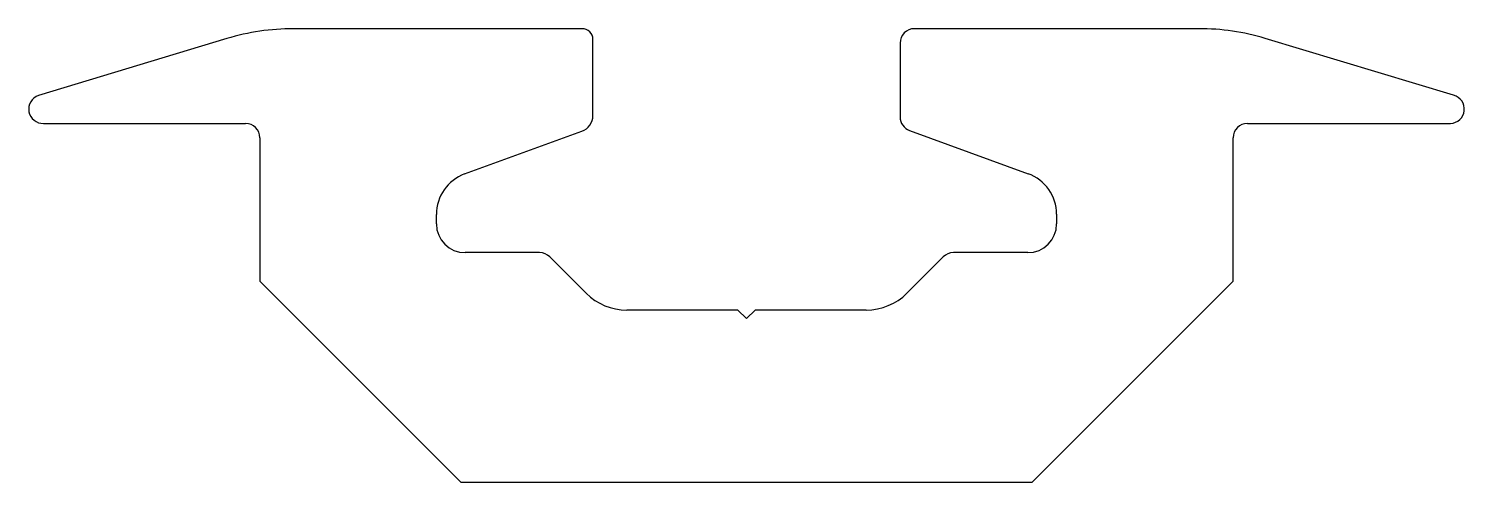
# Model space of a CAD drawing. Extents: x 2197.6 to 2247.6, y 1632.6 to 1648.4.
import ezdxf

# ---------------------------------------------------------------- set-up
doc = ezdxf.new("R2010")
doc.units = 0
doc.layers.get('0').update_dxf_attribs({"linetype": 'CONTINUOUS'})

msp = doc.modelspace()

# ---------------------------------------------------------------- linework, layer by layer
for p, q in [((2204.464, 1648.08), (2197.898, 1646.099)), ((2211.474, 1648.426), (2206.779, 1648.426)), ((2212.559, 1648.426), (2211.474, 1648.426)), ((2216.834, 1648.426), (2212.559, 1648.426)), ((2217.209, 1645.401), (2217.209, 1648.05)), ((2232.559, 1648.426), (2228.409, 1648.426)), ((2233.644, 1648.426), (2232.559, 1648.426)), ((2238.314, 1648.426), (2233.644, 1648.426)), ((2247.186, 1646.109), (2240.628, 1648.088)), ((2227.909, 1647.926), (2227.909, 1645.349)), ((2198.077, 1645.126), (2205.109, 1645.126)), ((2240.009, 1645.126), (2240.009, 1645.126)), ((2240.009, 1645.126), (2247.076, 1645.126)), ((2205.609, 1644.626), (2205.609, 1644.626)), ((2205.609, 1644.626), (2205.609, 1639.626)), ((2212.742, 1643.365), (2216.827, 1644.852)), ((2228.238, 1644.879), (2232.367, 1643.376)), ((2239.509, 1639.626), (2239.509, 1644.626)), ((2211.759, 1641.626), (2211.759, 1641.957)), ((2233.359, 1641.964), (2233.359, 1641.626)), ((2215.352, 1640.626), (2212.759, 1640.626)), ((2232.359, 1640.626), (2229.766, 1640.626)), ((2216.974, 1639.21), (2215.704, 1640.481)), ((2229.411, 1640.478), (2228.146, 1639.212)), ((2205.609, 1639.626), (2212.609, 1632.626)), ((2232.509, 1632.626), (2239.509, 1639.626)), ((2222.259, 1638.626), (2218.387, 1638.626)), ((2222.559, 1638.326), (2222.259, 1638.626)), ((2222.859, 1638.626), (2222.559, 1638.326)), ((2226.731, 1638.626), (2222.859, 1638.626)), ((2212.609, 1632.626), (2232.509, 1632.626))]:
    msp.add_line(p, q)
for centre, radius, start, end in [((2206.791, 1640.412), 8.014, 90.0913, 106.8843), ((2216.834, 1648.05), 0.375, 360, 90), ((2228.409, 1647.926), 0.5, 90, 180), ((2238.327, 1640.412), 8.014, 73.3084, 90.0913), ((2198.059, 1645.626), 0.5, 108.7893, 272.0164), ((2247.059, 1645.626), 0.5, 272.0164, 75.2133), ((2205.109, 1644.626), 0.5, 0, 90), ((2216.623, 1645.401), 0.586, 290.3906, 0), ((2228.409, 1645.349), 0.5, 180, 249.9999), ((2240.009, 1644.626), 0.5, 90, 180), ((2213.259, 1641.957), 1.5, 110.1816, 180), ((2231.859, 1641.964), 1.5, 0, 70.2105), ((2212.759, 1641.626), 1, 180, 270), ((2232.359, 1641.626), 1, 270, 0), ((2215.352, 1640.126), 0.5, 45.2527, 90), ((2229.766, 1640.126), 0.5, 90, 135.2523), ((2218.387, 1640.626), 2, 225.0423, 270), ((2226.731, 1640.626), 2, 270, 315.0419)]:
    msp.add_arc(centre, radius, start, end)

doc.saveas('drawing.dxf')
